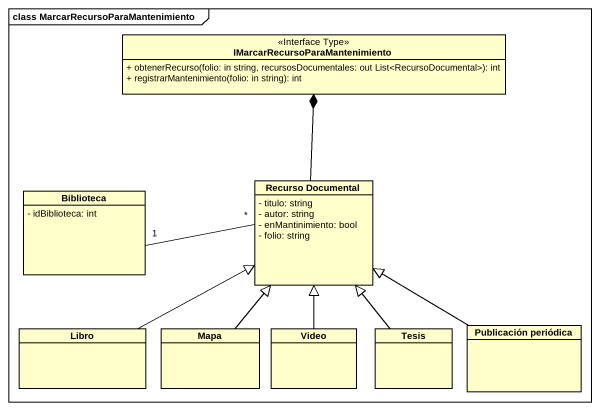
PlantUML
@startuml
mainframe class MarcarRecursoParaMantenimiento
hide circle
hide empty members
skinparam classAttributeIconSize 0
class "IMarcarRecursoParaMantenimiento" as IMarcarRecursoParaMantenimie <<Interface Type>> {
  + obtenerRecurso(folio: in string, recursosDocumentales: out List<RecursoDocumental>): int
  + registrarMantenimiento(folio: in string): int
}
class Biblioteca {
  - idBiblioteca: int
}
class "Recurso Documental" as Recurso_Documental {
  - titulo: string
  - autor: string
  - enMantinimiento: bool
  - folio: string
}
class Libro
class Mapa
class Video
class Tesis
class "Publicación periódica" as Publicación_periódica
Recurso_Documental -up-* IMarcarRecursoParaMantenimie
Recurso_Documental "*" -left- "1" Biblioteca
Libro -right-|> Recurso_Documental
Mapa -up-|> Recurso_Documental
Video -up-|> Recurso_Documental
Tesis -up-|> Recurso_Documental
Publicación_periódica -left-|> Recurso_Documental
@enduml
